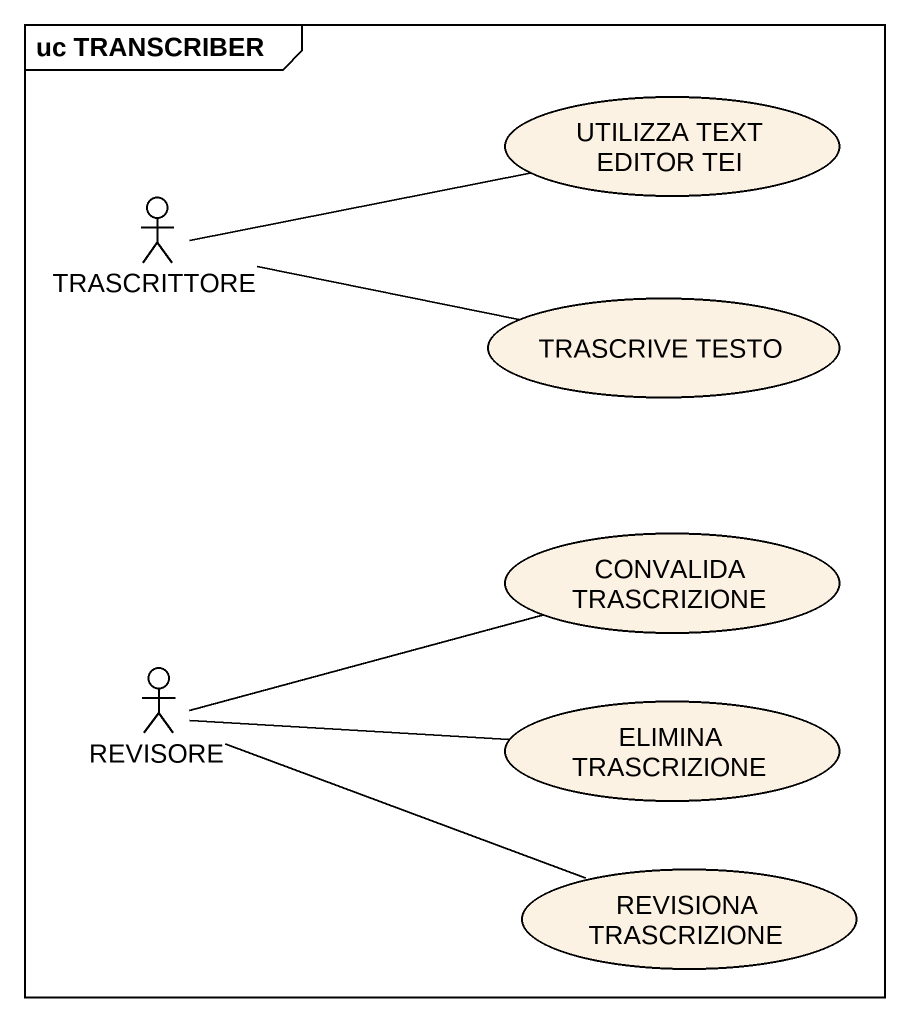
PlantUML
@startuml
mainframe uc TRANSCRIBER
usecase "UTILIZZA TEXT EDITOR TEI" as UTILIZZA_TEXT_EDITOR_TEI
actor TRASCRITTORE
usecase "TRASCRIVE TESTO" as TRASCRIVE_TESTO
usecase "CONVALIDA TRASCRIZIONE" as CONVALIDA_TRASCRIZIONE
actor REVISORE
usecase "ELIMINA TRASCRIZIONE" as ELIMINA_TRASCRIZIONE
usecase "REVISIONA TRASCRIZIONE" as REVISIONA_TRASCRIZIONE
TRASCRITTORE -right- UTILIZZA_TEXT_EDITOR_TEI
TRASCRITTORE -right- TRASCRIVE_TESTO
REVISORE -right- CONVALIDA_TRASCRIZIONE
REVISORE -right- ELIMINA_TRASCRIZIONE
REVISIONA_TRASCRIZIONE -left- REVISORE
@enduml
